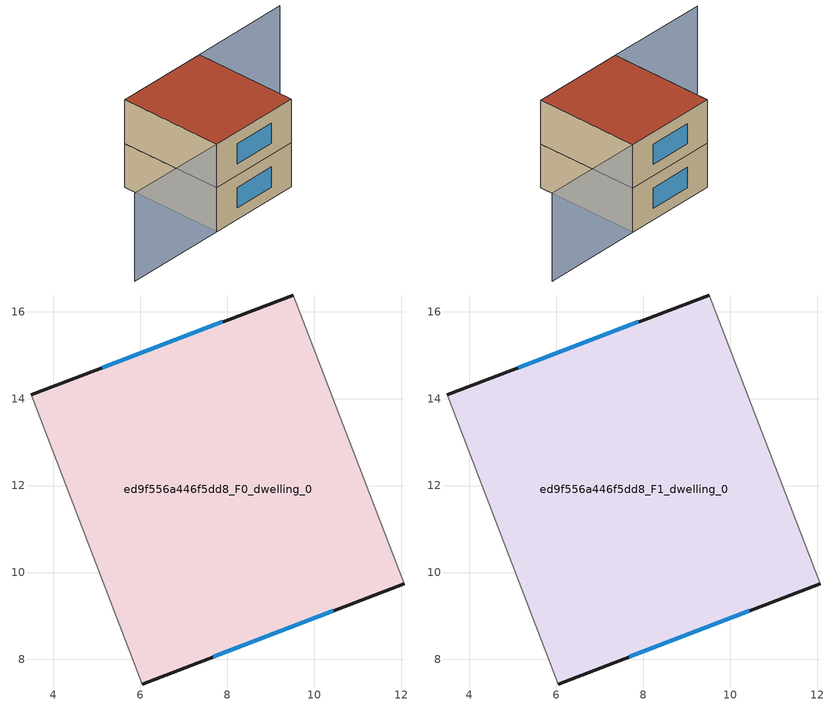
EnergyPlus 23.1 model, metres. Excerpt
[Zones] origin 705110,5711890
ed9f556a446f5dd8_F0_dwelling_0
 floor ground (EU_floor_Construction): 9.52,16.38 12.07,9.74 6.05,7.43 3.49,14.09 z0
 wall outside (EU_wall_Construction): 9.52,16.38 3.49,14.09 / 6.05,7.43 12.07,9.74 z0:3
 wall adiabatic (EU_wall_Construction): 12.07,9.74 9.52,16.38 / 3.49,14.09 6.05,7.43 z0:3
 window (EU_Window_Construction): 7.89,15.76 5.12,14.71 / 7.68,8.06 10.44,9.12 z0.81:2.19
ed9f556a446f5dd8_F1_dwelling_0
 floor to ed9f556a446f5dd8_F0_dwelling_0 (EU_floor_Construction): 9.52,16.38 12.07,9.74 6.05,7.43 3.49,14.09 z3
 wall outside (EU_wall_Construction): 9.52,16.38 3.49,14.09 / 6.05,7.43 12.07,9.74 z3:6
 wall adiabatic (EU_wall_Construction): 12.07,9.74 9.52,16.38 / 3.49,14.09 6.05,7.43 z3:6
 window (EU_Window_Construction): 7.89,15.76 5.12,14.71 / 7.68,8.06 10.44,9.12 z3.81:5.19
 roof outside (EU_roof_Construction): 12.07,9.74 9.52,16.38 3.49,14.09 6.05,7.43 z6
shading: 3.52,14.1 6.05,7.44 / 6.05,7.44 -0.57,4.92 / 12.07,9.73 9.52,16.38 / 9.52,16.38 16.04,18.89 z0:6
[Building]
EU S2 Campaign: North Axis=0; Terrain=City; Solar Distribution=FullExterior
[Site:Location]
London: Latitude=51.5; Longitude=-0.5; Time Zone=0; Elevation=25
[SizingPeriod:WeatherFileDays]
AnnualSizingPeriod: Begin Month=1; Begin Day of Month=1; End Month=12; End Day of Month=31; Day of Week for Start Day=Monday; Use Weather File Daylight Saving Period=No; Use Weather File Rain and Snow Indicators=No
[MATERIAL]
EU_InternalMass_Material: Roughness=MediumRough; Thickness=0.1; Conductivity=1; Density=1800; Specific Heat=900; Thermal Absorptance=0.9; Solar Absorptance=0.7; Visible Absorptance=0.7
[MATERIAL:NOMASS] Roughness=MediumRough; Thermal Absorptance=0.9; Solar Absorptance=0.7; Visible Absorptance=0.7
Name | Thermal Resistance
EU_wall_NoMass | 0.727863
EU_roof_NoMass | 0.773354
EU_floor_NoMass | 1.79329
[WINDOWMATERIAL:SIMPLEGLAZINGSYSTEM]
EU_Window_SimpleGlazing: UFactor=2.58614; Solar Heat Gain Coefficient=0.76; Visible Transmittance=0.76
[CONSTRUCTION]
EU_wall_Construction: EU_wall_NoMass
EU_roof_Construction: EU_roof_NoMass
EU_floor_Construction: EU_floor_NoMass
EU_Window_Construction: EU_Window_SimpleGlazing
EU_InternalMass_Construction: EU_InternalMass_Material
[ZONE] Type=1; Multiplier=1; Ceiling Height=autocalculate; Floor Area=autocalculate; Part of Total Floor Area=Yes
Name | Volume
ed9f556a446f5dd8_F0_dwelling_0 | 137.739
ed9f556a446f5dd8_F1_dwelling_0 | 137.737
[INTERNALMASS] Construction=EU_InternalMass_Construction; Surface Area=45.9126
Name | Zone or ZoneList
ed9f556a446f5dd8_F0_dwelling_0_EU_InternalMass | ed9f556a446f5dd8_F0_dwelling_0
ed9f556a446f5dd8_F1_dwelling_0_EU_InternalMass | ed9f556a446f5dd8_F1_dwelling_0
[OTHEREQUIPMENT] Fuel Type=Electricity; Design Level Calculation Method=Watts/Area; Power per Zone Floor Area=1; Fraction Latent=0; Fraction Radiant=0; Fraction Lost=0; Carbon Dioxide Generation Rate=0; EndUse Subcategory=EU_Step8_InternalGains
Name | Zone or ZoneList or Space or SpaceList | Schedule
EU_Step8_InternalGain_ed9f556a446f5dd8_F0_dwelling_0_f000 | ed9f556a446f5dd8_F0_dwelling_0 | EU_Step8_GainSchedule_ed9f556a446f5dd8_F0_dwelling_0_f000
EU_Step8_InternalGain_ed9f556a446f5dd8_F1_dwelling_0_f000 | ed9f556a446f5dd8_F1_dwelling_0 | EU_Step8_GainSchedule_ed9f556a446f5dd8_F1_dwelling_0_f000
[ZONEVENTILATION:DESIGNFLOWRATE] Schedule=EU_AlwaysOn; Design Flow Rate Calculation Method=AirChanges/Hour; Air Changes per Hour=0.484901; Ventilation Type=Natural; Fan Pressure Rise=0; Fan Total Efficiency=1; Constant Term Coefficient=1; Temperature Term Coefficient=0; Velocity Term Coefficient=0; Velocity Squared Term Coefficient=0; Minimum Indoor Temperature=-100; Maximum Indoor Temperature=100; Delta Temperature=-100; Minimum Outdoor Temperature=-100; Maximum Outdoor Temperature=100; Maximum Wind Speed=40
Name | Zone or ZoneList or Space or SpaceList
EU_ConstantAir_ed9f556a446f5dd8_F0_dwelling_0 | ed9f556a446f5dd8_F0_dwelling_0
EU_ConstantAir_ed9f556a446f5dd8_F1_dwelling_0 | ed9f556a446f5dd8_F1_dwelling_0
[HVACTEMPLATE:THERMOSTAT] Constant Heating Setpoint=20; Constant Cooling Setpoint=50
EU_HeatOnly_ed9f556a446f5dd8_F0_dwelling_0; EU_HeatOnly_ed9f556a446f5dd8_F1_dwelling_0
[HVACTEMPLATE:ZONE:IDEALLOADSAIRSYSTEM] System Availability Schedule=EU_AlwaysOn; Maximum Heating Supply Air Temperature=50; Minimum Cooling Supply Air Temperature=13; Maximum Heating Supply Air Humidity Ratio=0.0156; Minimum Cooling Supply Air Humidity Ratio=0.0077; Heating Limit=NoLimit; Cooling Limit=NoLimit; Heating Availability Schedule=EU_AlwaysOn; Cooling Availability Schedule=EU_CoolingOff; Dehumidification Control Type=ConstantSensibleHeatRatio; Cooling Sensible Heat Ratio=0.7; Dehumidification Setpoint=60; Humidification Control Type=None; Humidification Setpoint=30; Outdoor Air Method=None; Outdoor Air Flow Rate per Person=0.00944; Outdoor Air Flow Rate per Zone Floor Area=0; Outdoor Air Flow Rate per Zone=0; Demand Controlled Ventilation Type=None; Outdoor Air Economizer Type=NoEconomizer; Heat Recovery Type=None; Sensible Heat Recovery Effectiveness=0.7; Latent Heat Recovery Effectiveness=0.65
Name | Template Thermostat
ed9f556a446f5dd8_F0_dwelling_0 | EU_HeatOnly_ed9f556a446f5dd8_F0_dwelling_0
ed9f556a446f5dd8_F1_dwelling_0 | EU_HeatOnly_ed9f556a446f5dd8_F1_dwelling_0
[SIZING:ZONE] Zone Cooling Design Supply Air Temperature Input Method=SupplyAirTemperature; Zone Cooling Design Supply Air Temperature=13; Zone Heating Design Supply Air Temperature Input Method=SupplyAirTemperature; Zone Heating Design Supply Air Temperature=50; Zone Cooling Design Supply Air Humidity Ratio=0.008; Zone Heating Design Supply Air Humidity Ratio=0.008; Cooling Design Air Flow Method=DesignDay; Cooling Design Air Flow Rate=0; Cooling Minimum Air Flow per Zone Floor Area=0.000762; Cooling Minimum Air Flow=0; Cooling Minimum Air Flow Fraction=0.2; Heating Design Air Flow Method=DesignDay; Heating Design Air Flow Rate=0; Heating Maximum Air Flow per Zone Floor Area=0.002032; Heating Maximum Air Flow=0.141576; Heating Maximum Air Flow Fraction=0.3; Account for Dedicated Outdoor Air System=No; Dedicated Outdoor Air System Control Strategy=NeutralSupplyAir; Dedicated Outdoor Air Low Setpoint Temperature for Design=autosize; Dedicated Outdoor Air High Setpoint Temperature for Design=autosize; Zone Load Sizing Method=Sensible Load Only No Latent Load; Zone Latent Cooling Design Supply Air Humidity Ratio Input Method=HumidityRatioDifference; Zone Cooling Design Supply Air Humidity Ratio Difference=0.005; Zone Latent Heating Design Supply Air Humidity Ratio Input Method=HumidityRatioDifference; Zone Humidification Design Supply Air Humidity Ratio Difference=0.005
ed9f556a446f5dd8_F0_dwelling_0; ed9f556a446f5dd8_F1_dwelling_0
[SCHEDULE:CONSTANT]
Name | Hourly Value
EU_AlwaysOn | 1
EU_CoolingOff | 0
[SCHEDULE:FILE] Column Number=1; Rows to Skip at Top=0; Number of Hours of Data=8760; Column Separator=Comma; Interpolate to Timestep=No; Minutes per Item=60; Adjust Schedule for Daylight Savings=Yes
Name | File
EU_Step8_GainSchedule_ed9f556a446f5dd8_F0_dwelling_0_f000 | ../../schedules/ed9f556a446f5dd8/ed9f556a446f5dd8_F0_dwelling_0_f000_gain.csv
EU_Step8_GainSchedule_ed9f556a446f5dd8_F1_dwelling_0_f000 | ../../schedules/ed9f556a446f5dd8/ed9f556a446f5dd8_F1_dwelling_0_f000_gain.csv
